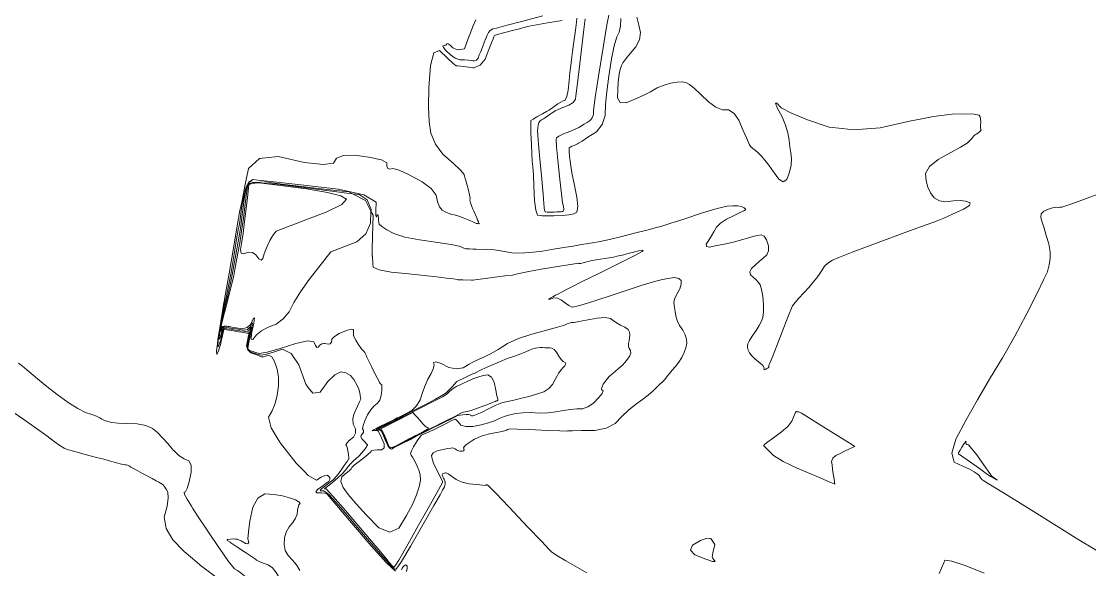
# Model space of a CAD drawing. Header units: inches. Extents: x 1337389 to 1347141, y 407035 to 414577.
# Drawn here: x 1339413 to 1340802, y 411080 to 411793 of the extents above; entities that cross this region are included whole.
import ezdxf

# ---------------------------------------------------------------- set-up
doc = ezdxf.new("R2010")
doc.units = ezdxf.units.IN
doc.header["$MEASUREMENT"] = 0
doc.layers.add('Topo', color=7, linetype='Continuous', lineweight=15, true_color=0x459900)

msp = doc.modelspace()

# ---------------------------------------------------------------- linework, layer by layer
at = {"layer": 'Topo'}
for p, q in [((1339708.419, 411580.879, 735), (1339706.966, 411580.1529, 735)), ((1339712.043, 411582.6891, 735), (1339708.419, 411580.879, 735)), ((1339708.419, 411580.879, 745), (1339708.598, 411582.404, 745)), ((1339708.598, 411582.404, 745), (1339708.8619, 411584.6531, 745)), ((1339708.598, 411582.404, 740), (1339712.043, 411582.6891, 740)), ((1339709.2622, 411584.9019, 730), (1339708.8619, 411584.6531, 730)), ((1339709.2622, 411584.9019, 745), (1339716.832, 411584.031, 745)), ((1339855.932, 411249.7831, 735), (1339857.2109, 411248.481, 735)), ((1339892.9511, 411238.6881, 750), (1339890.994, 411239.9281, 750)), ((1339775.2719, 411213.4641, 725), (1339779.944, 411208.6889, 725)), ((1339598.8019, 411145.7208, 715), (1339600.405, 411136.209, 715))]:
    msp.add_line(p, q, dxfattribs=at)
for points, elevation in [([(1340177.078, 411803.545), (1340174.186, 411788.9058), (1340169.6031, 411761.8221), (1340163.3322, 411722.2929), (1340159.0881, 411694.208), (1340156.874, 411677.565), (1340156.6882, 411672.365), (1340155.236, 411668.046), (1340152.5179, 411664.6079), (1340148.5351, 411662.051), (1340144.758, 411659.6861), (1340141.1892, 411657.514), (1340137.8281, 411655.533), (1340132.771, 411653.112), (1340126.0191, 411650.2509), (1340117.5732, 411646.9479), (1340111.766, 411644.145), (1340108.5991, 411641.84), (1340108.071, 411640.034), (1340108.6038, 411630.397), (1340110.199, 411612.9289), (1340112.855, 411587.6299), (1340114.9829, 411569.1101), (1340116.5839, 411557.3688), (1340117.6561, 411552.4059), (1340117.993, 411548.901), (1340117.5942, 411546.853), (1340116.459, 411546.2618), (1340114.6451, 411545.8401), (1340112.1501, 411545.5881), (1340108.9751, 411545.506), (1340105.729, 411545.4429), (1340102.41, 411545.4), (1340099.0212, 411545.3759), (1340096.438, 411545.4131), (1340094.6618, 411545.51), (1340093.6919, 411545.668), (1340092.979, 411547.5419), (1340092.523, 411551.1331), (1340092.3221, 411556.441), (1340091.3311, 411568.768), (1340089.548, 411588.1141), (1340086.9749, 411614.48), (1340085.2002, 411633.7), (1340084.222, 411645.773), (1340084.042, 411650.7007), (1340084.2299, 411654.9301), (1340084.7849, 411658.4612), (1340085.708, 411661.2948), (1340087.1529, 411663.6351), (1340089.12, 411665.4819), (1340091.6102, 411666.8341), (1340094.3339, 411668.468), (1340097.2921, 411670.3819), (1340100.4851, 411672.5769), (1340103.1779, 411674.434), (1340105.37, 411675.953), (1340107.061, 411677.1329), (1340110.866, 411678.934), (1340116.7842, 411681.3538), (1340124.8161, 411684.3949), (1340130.3391, 411687.9762), (1340133.352, 411692.099), (1340133.856, 411696.7631), (1340135.381, 411709.7871), (1340137.928, 411731.169), (1340141.495, 411760.911), (1340144.155, 411782.821), (1340145.9057, 411796.8999)], 720), ([(1340090.827, 411800.7221), (1340062.9499, 411793.316), (1340042.8559, 411788.0019), (1340030.5442, 411784.782), (1340026.014, 411783.6541), (1340022.516, 411781.7141), (1340020.0499, 411778.963), (1340018.616, 411775.4001), (1340016.831, 411771.015), (1340014.696, 411765.8081), (1340012.2099, 411759.78), (1340010.0341, 411754.4071), (1340008.1669, 411749.6889), (1340006.6099, 411745.628), (1340004.467, 411743.065), (1340001.738, 411742.0009), (1340000, 411742.2289)], 720), ([(1340000, 411786.721), (1340003.8259, 411795.5939)], 720), ([(1340000, 411733.1307), (1340000.9019, 411733.0128), (1340009.3141, 411736.294), (1340015.9203, 411744.193), (1340020.7208, 411756.7132), (1340024.108, 411765.51), (1340026.08, 411770.586), (1340026.639, 411771.9411), (1340027.1191, 411773.1109), (1340027.52, 411774.0961), (1340027.842, 411774.896), (1340031.895, 411776.386), (1340039.6812, 411778.5641), (1340051.1969, 411781.4318), (1340060.6039, 411783.8031), (1340067.9001, 411785.677), (1340073.0869, 411787.055), (1340082.804, 411788.998), (1340097.0508, 411791.505), (1340115.8269, 411794.577)], 725), ([(1340135.07, 411797.4609), (1340134.5389, 411792.316), (1340133.245, 411782.119), (1340131.1879, 411766.871), (1340129.5019, 411754.0881), (1340128.1879, 411743.7701), (1340127.246, 411735.917), (1340126.1839, 411726.6711), (1340125.004, 411716.0329), (1340123.7041, 411704.002), (1340122.0239, 411695.6742), (1340119.9628, 411691.0481), (1340117.5218, 411690.1239), (1340114.345, 411688.4268), (1340110.432, 411685.9549), (1340105.783, 411682.7109), (1340102.3171, 411680.2952), (1340100.0341, 411678.7099), (1340098.934, 411677.9529), (1340095.7463, 411676.1152), (1340090.47, 411673.196), (1340083.106, 411669.195), (1340078.101, 411666.234), (1340075.4561, 411664.3151), (1340075.1701, 411663.4359), (1340075.157, 411657.9932), (1340075.4161, 411647.984), (1340075.948, 411633.411), (1340076.536, 411621.3081), (1340077.1799, 411611.6751), (1340077.8791, 411604.5129), (1340078.5769, 411593.5839), (1340079.2749, 411578.8909), (1340079.9721, 411560.4311), (1340081.56, 411547.9431), (1340084.04, 411541.4251), (1340087.4109, 411540.878), (1340090.0092, 411540.5151), (1340091.8331, 411540.337), (1340092.884, 411540.345), (1340097.2648, 411540.445), (1340104.9762, 411540.6389), (1340116.0168, 411540.9261), (1340124.6941, 411541.8029), (1340131.0049, 411543.268), (1340134.9511, 411545.3229), (1340136.3389, 411552.4461), (1340135.1669, 411564.636), (1340131.4371, 411581.895), (1340128.6179, 411596.5659), (1340126.71, 411608.648), (1340125.7129, 411618.1428), (1340125.1148, 411624.6991), (1340124.9138, 411628.316), (1340125.1132, 411628.9939), (1340126.301, 411629.859), (1340128.481, 411630.9109), (1340131.6511, 411632.1499), (1340134.1849, 411633.2252), (1340136.0819, 411634.133), (1340137.3441, 411634.8761), (1340141.8352, 411637.714), (1340149.5528, 411642.6469), (1340160.5008, 411649.6739), (1340167.9701, 411659.122), (1340171.96, 411670.9923), (1340172.4711, 411685.283), (1340174.0029, 411702.3189), (1340176.556, 411722.1009), (1340180.1311, 411744.6281), (1340183.6149, 411761.656), (1340187.0101, 411773.186), (1340190.314, 411779.2182), (1340192.0928, 411787.223), (1340192.3462, 411797.2021)], 725), ([(1340480.131, 411654.0389), (1340463.2961, 411655.9132), (1340434.9921, 411665.543), (1340414.2011, 411673.9171), (1340400.9221, 411681.036), (1340395.155, 411686.8992), (1340393.4148, 411686.885), (1340395.7031, 411680.996), (1340402.0191, 411669.23), (1340406.69, 411658.312), (1340409.7169, 411648.2431), (1340411.0989, 411639.0209), (1340412.3509, 411630.3442), (1340413.473, 411622.2089), (1340414.464, 411614.6191), (1340413.9252, 411606.3479), (1340411.8569, 411597.396), (1340408.2601, 411587.7642), (1340403.5771, 411584.6399), (1340397.8082, 411588.0229), (1340390.953, 411597.9141), (1340384.9027, 411606.2351), (1340379.658, 411612.9871), (1340375.2162, 411618.1701), (1340371.1348, 411622.3778), (1340367.414, 411625.6119), (1340364.0519, 411627.872), (1340361.4038, 411630.3121), (1340359.469, 411632.93), (1340358.248, 411635.727), (1340355.5829, 411641.966), (1340351.4739, 411651.6461), (1340345.922, 411664.7679), (1340339.6161, 411673.605), (1340332.555, 411678.1569), (1340324.7391, 411678.4239), (1340316.0161, 411681.9591), (1340306.3851, 411688.764), (1340295.8469, 411698.837), (1340287.5799, 411706.3332), (1340281.5869, 411711.253), (1340277.865, 411713.5969), (1340272.5419, 411714.6961), (1340265.6161, 411714.5498), (1340257.088, 411713.1581), (1340248.4731, 411710.565), (1340239.772, 411706.7701), (1340230.9839, 411701.774), (1340221.2933, 411696.8669), (1340210.6959, 411692.049), (1340199.1959, 411687.3208), (1340191.6632, 411687.9232), (1340188.0981, 411693.8549), (1340188.5009, 411705.1189), (1340189.0618, 411714.4701), (1340189.781, 411721.9082), (1340190.658, 411727.4332), (1340191.8331, 411732.1949), (1340193.3069, 411736.194), (1340195.0789, 411739.4291), (1340198.7882, 411744.5229), (1340204.4311, 411751.4762), (1340212.011, 411760.289), (1340216.4339, 411769.4238), (1340217.7011, 411778.8819), (1340215.812, 411788.6619), (1340213.1829, 411798.975)], 730), ([(1340000, 411742.2289), (1339998.5912, 411742.413), (1339994.3681, 411742.813), (1339989.1511, 411743.189), (1339982.9399, 411743.541), (1339976.8011, 411745.715), (1339970.7331, 411749.7119), (1339964.737, 411755.531), (1339961.4441, 411759.496), (1339960.8541, 411761.6091), (1339962.9681, 411761.869), (1339964.5309, 411762.4369), (1339965.5442, 411763.315), (1339966.0061, 411764.501), (1339967.5349, 411764.1921), (1339970.1289, 411762.388), (1339973.7889, 411759.088), (1339977.512, 411757.1039), (1339981.2959, 411756.4351), (1339988.9899, 411757.7291), (1339993.7281, 411771.0239), (1339996.5949, 411778.443), (1339999.9618, 411786.6329), (1340000, 411786.721)], 720), ([(1340000, 411733.1307), (1339991.2042, 411734.284), (1339984.0683, 411735.1822), (1339979.756, 411735.674), (1339978.2658, 411735.7582), (1339973.8969, 411739.091), (1339966.6481, 411745.6709), (1339956.519, 411755.5001), (1339949.1452, 411752.2901), (1339944.5261, 411736.044), (1339942.6609, 411706.759), (1339942.1399, 411682.289), (1339942.9639, 411662.6309), (1339945.1321, 411647.787), (1339951.1051, 411633.837), (1339960.885, 411620.7812), (1339974.4699, 411608.6191), (1339983.709, 411599.7668), (1339988.6012, 411594.225), (1339989.1469, 411591.9921), (1339990.2589, 411587.858), (1339991.9378, 411581.823), (1339994.185, 411573.8859), (1339995.6193, 411567.7572), (1339996.2409, 411563.435), (1339996.051, 411560.9208), (1339996.787, 411557.2949), (1339998.45, 411552.5588), (1340000, 411549.0592)], 725), ([(1340000, 411497.2782), (1340004.245, 411497.1182), (1340016.9799, 411496.7631), (1340027.695, 411496.035), (1340036.3919, 411494.932), (1340043.0699, 411493.454), (1340050.4431, 411492.5101), (1340058.5111, 411492.0989), (1340067.2751, 411492.2223), (1340077.902, 411493.0651), (1340090.3932, 411494.6289), (1340104.747, 411496.9131), (1340118.0149, 411499.0781), (1340130.1969, 411501.123), (1340141.293, 411503.0481), (1340150.4771, 411504.6041), (1340157.749, 411505.7891), (1340163.1091, 411506.6029), (1340173.8749, 411508.962), (1340190.048, 411512.8649), (1340211.6271, 411518.3111), (1340227.8651, 411522.436), (1340238.763, 411525.2381), (1340244.3189, 411526.718), (1340256.1621, 411530.3919), (1340274.293, 411536.2611), (1340298.711, 411544.325), (1340317.4881, 411549.8999), (1340330.6241, 411552.9879), (1340338.119, 411553.5881), (1340344.3351, 411553.423), (1340349.273, 411552.494), (1340352.931, 411550.8), (1340354.6403, 411549.3249), (1340354.4001, 411548.0681), (1340352.2109, 411547.0281), (1340347.394, 411544.706), (1340339.948, 411541.099), (1340329.8749, 411536.209), (1340322.093, 411531.0401), (1340316.6022, 411525.591), (1340313.4029, 411519.8629), (1340310.142, 411514.272), (1340306.82, 411508.816), (1340303.436, 411503.4961), (1340303.6759, 411500.4661), (1340307.5392, 411499.7259), (1340315.025, 411501.276), (1340322.109, 411502.7239), (1340328.7911, 411504.0701), (1340335.0699, 411505.3129), (1340341.9079, 411506.981), (1340349.306, 411509.0741), (1340357.2631, 411511.5901), (1340364.15, 411513.5599), (1340369.9681, 411514.983), (1340374.7149, 411515.8601), (1340378.718, 411513.8809), (1340381.9751, 411509.048), (1340384.4859, 411501.3601), (1340384.5508, 411494.8672), (1340382.1701, 411489.5668), (1340377.343, 411485.4629), (1340372.391, 411481.1349), (1340367.3149, 411476.585), (1340362.1141, 411471.8132), (1340359.9749, 411467.527), (1340360.897, 411463.728), (1340364.8801, 411460.4149), (1340368.3221, 411457.123), (1340371.222, 411453.853), (1340373.5811, 411450.6039), (1340375.5011, 411444.6609), (1340376.98, 411436.022), (1340378.0202, 411424.6891), (1340378.07, 411415.491), (1340377.128, 411408.428), (1340375.1959, 411403.4999), (1340372.205, 411397.7652), (1340368.1569, 411391.2248), (1340363.0501, 411383.878), (1340359.4939, 411378.1961), (1340357.4889, 411374.1779), (1340357.0349, 411371.8251), (1340357.2372, 411369.0679), (1340358.0969, 411365.9071), (1340359.613, 411362.343), (1340362.622, 411358.402), (1340367.1217, 411354.0861), (1340373.1149, 411349.3941), (1340376.9778, 411345.6679), (1340378.7111, 411342.9069), (1340378.3149, 411341.1119), (1340378.7991, 411340.3219), (1340380.1621, 411340.5381), (1340382.4041, 411341.7581), (1340383.9091, 411342.856), (1340384.6772, 411343.831), (1340384.7061, 411344.6829), (1340384.9511, 411345.772), (1340385.4132, 411347.097), (1340386.09, 411348.6581), (1340389.4561, 411357.164), (1340395.511, 411372.6171), (1340404.255, 411395.016), (1340410.5411, 411410.9259), (1340414.371, 411420.3481), (1340415.7429, 411423.2822), (1340418.898, 411427.619), (1340423.8349, 411433.36), (1340430.5558, 411440.505), (1340436.6829, 411447.3262), (1340442.2149, 411453.823), (1340447.1524, 411459.9961), (1340451.2691, 411465.57), (1340454.5653, 411470.5461), (1340457.0408, 411474.924), (1340461.4231, 411479.0359), (1340467.712, 411482.8807), (1340475.9071, 411486.461), (1340493.4011, 411493.2897), (1340520.196, 411503.3661), (1340556.2901, 411516.6912), (1340582.2561, 411526.2388), (1340598.093, 411532.0119), (1340603.8001, 411534.008), (1340612.3619, 411537.5139), (1340623.7781, 411542.5288), (1340638.048, 411549.0531), (1340645.644, 411554.065), (1340646.5659, 411557.564), (1340640.8152, 411559.5501), (1340633.634, 411560.405), (1340625.022, 411560.1289), (1340614.9791, 411558.7209), (1340606.635, 411559.94), (1340599.989, 411563.7859), (1340595.0431, 411570.2601), (1340591.523, 411577.686), (1340589.4311, 411586.064), (1340588.765, 411595.3959), (1340593.9361, 411604.6019), (1340604.943, 411613.6839), (1340621.7861, 411622.642), (1340634.3524, 411629.8159), (1340642.643, 411635.2081), (1340646.6571, 411638.817), (1340649.3322, 411641.4229), (1340650.667, 411643.027), (1340650.664, 411643.6289), (1340651.8951, 411644.8281), (1340654.3623, 411646.6249), (1340658.0621, 411649.019), (1340660.3431, 411650.8621), (1340661.2039, 411652.1519), (1340660.645, 411652.8901), (1340660.3489, 411654.831), (1340660.3159, 411657.975), (1340660.547, 411662.321), (1340660.3089, 411666.0142), (1340659.602, 411669.0559), (1340658.4251, 411671.4449), (1340651.97, 411672.8779), (1340640.2359, 411673.356), (1340623.2241, 411672.8779), (1340599.148, 411669.658), (1340581.6461, 411666.306)], 730), ([(1340581.6461, 411666.306), (1340568.0079, 411663.695), (1340529.804, 411654.9889), (1340494.9, 411652.3948), (1340480.131, 411654.0389)], 730), ([(1339831.5605, 411619.0988), (1339822.292, 411615.6549), (1339818.699, 411609.058), (1339804.9071, 411607.1711), (1339780.916, 411609.994), (1339746.7259, 411617.528), (1339722.4079, 411614.896), (1339707.9629, 411602.098), (1339703.3911, 411579.134), (1339700.021, 411562.4541), (1339697.8509, 411552.0578), (1339696.884, 411547.945), (1339696.182, 411544.7131), (1339695.7471, 411542.3619), (1339695.578, 411540.8919), (1339695.3968, 411539.5479), (1339695.2041, 411538.3308), (1339695.0002, 411537.2401), (1339692.863, 411524.747), (1339688.7938, 411500.853), (1339682.794, 411465.556), (1339678.6811, 411441.6131), (1339676.4559, 411429.022), (1339676.1179, 411427.785), (1339674.6322, 411419.0559), (1339671.998, 411402.8371), (1339668.2161, 411379.1261), (1339667.561, 411373.904)], 725), ([(1339878.61, 411613.728), (1339867.1361, 411616.5331), (1339846.5102, 411619.393), (1339831.5605, 411619.0988)], 725), ([(1340000, 411532.4529), (1339995.8011, 411534.206), (1339987.1822, 411537.8051), (1339980.425, 411540.341), (1339975.5289, 411541.811), (1339972.4949, 411542.2171), (1339968.882, 411543.3439), (1339964.6919, 411545.1941), (1339959.9229, 411547.765), (1339956.2702, 411552.2918), (1339953.7321, 411558.7751), (1339952.3089, 411567.2141), (1339945.682, 411575.881), (1339933.8499, 411584.7791), (1339916.8141, 411593.905), (1339904.167, 411599.7059), (1339895.9088, 411602.1791), (1339892.0399, 411601.3269), (1339889.415, 411602.225), (1339888.0351, 411604.8739), (1339887.8979, 411609.2739), (1339880.9321, 411613.1599), (1339878.61, 411613.728)], 725), ([(1339708.8619, 411584.6531), (1339708.5529, 411584.4602), (1339704.5671, 411577.0509), (1339701.8519, 411565.514), (1339699.7699, 411555.454), (1339698.3208, 411546.8728), (1339697.5051, 411539.77), (1339696.631, 411533.277), (1339695.7002, 411527.3959), (1339694.711, 411522.1262), (1339692.5717, 411509.9112), (1339689.2841, 411490.751), (1339684.8461, 411464.6469), (1339681.2969, 411445.079), (1339678.6372, 411432.0481), (1339676.8661, 411425.5539), (1339674.7562, 411415.3969), (1339672.306, 411401.5781), (1339669.517, 411384.095), (1339668.2161, 411373.7119)], 730), ([(1339743.801, 411520.37), (1339740.4099, 411516.0379), (1339738.3371, 411512.71), (1339735.8841, 411508.222), (1339733.0529, 411502.5722), (1339730.58, 411496.7989), (1339728.465, 411490.9001), (1339726.707, 411484.8782), (1339724.3241, 411482.707), (1339721.3131, 411484.3859), (1339717.676, 411489.917), (1339713.2559, 411492.8531), (1339708.0519, 411493.1929), (1339702.0649, 411490.9369), (1339698.568, 411492.0689), (1339697.5612, 411496.5881), (1339699.0441, 411504.4941), (1339700.953, 411517.765), (1339703.286, 411536.4021), (1339706.0439, 411560.405), (1339707.904, 411576.4958), (1339708.419, 411580.879)], 745), ([(1339706.966, 411580.1529), (1339707.474, 411582.311), (1339708.598, 411582.404)], 740), ([(1339708.8619, 411584.6531), (1339708.865, 411584.6752), (1339708.928, 411584.9411), (1339709.2622, 411584.9019)], 745), ([(1340000, 411497.2782), (1339995.4928, 411497.4339), (1339990.7231, 411497.712), (1339989.9351, 411497.9531), (1339988.2161, 411498.6108), (1339985.5662, 411499.6889), (1339981.984, 411501.1841), (1339971.591, 411503.252), (1339954.386, 411505.8912), (1339930.3692, 411509.1022), (1339911.2589, 411512.9129), (1339897.056, 411517.3251), (1339887.7608, 411522.3381), (1339881.4169, 411526.4049), (1339878.023, 411529.5281), (1339877.5791, 411531.7059), (1339877.2302, 411534.3409), (1339876.974, 411537.4328), (1339876.812, 411540.982), (1339876.3241, 411542.3702), (1339875.509, 411541.597), (1339874.3669, 411538.6639), (1339873.7322, 411540.4941), (1339873.6048, 411547.0868), (1339873.985, 411558.444), (1339857.8498, 411567.8201), (1339825.1981, 411575.2159), (1339776.032, 411580.6301), (1339741.078, 411584.522), (1339720.337, 411586.8921), (1339713.8099, 411587.7399), (1339709.2622, 411584.9019)], 730), ([(1339716.832, 411584.031), (1339714.5129, 411583.923), (1339712.043, 411582.6891)], 735), ([(1339712.043, 411582.6891), (1339720.4731, 411583.387), (1339725.032, 411583.046)], 740), ([(1339843.211, 411569.2941), (1339838.5428, 411571.777), (1339805.919, 411575.369), (1339776.8991, 411578.7091), (1339751.481, 411581.7951), (1339729.666, 411584.628), (1339716.832, 411584.031)], 735), ([(1339716.832, 411584.031), (1339721.3909, 411583.5059), (1339725.032, 411583.046)], 745), ([(1339725.032, 411583.046), (1339746.2559, 411580.3679), (1339783.5211, 411575.529), (1339810.7939, 411570.897), (1339828.0771, 411566.4741), (1339835.368, 411562.2589), (1339829.2449, 411555.2631), (1339809.706, 411545.4859), (1339743.801, 411520.37)], 745), ([(1339725.032, 411583.046), (1339745.5232, 411581.516), (1339782.6251, 411576.698), (1339812.7199, 411572.895), (1339835.8069, 411570.109), (1339843.211, 411569.2941)], 740), ([(1339706.966, 411580.1529), (1339706.021, 411579.6811), (1339704.19, 411571.901), (1339702.4808, 411562.4678), (1339700.8951, 411551.3841), (1339699.432, 411538.6471), (1339697.8651, 411527.006), (1339696.1951, 411516.4611), (1339694.422, 411507.0119), (1339692.2819, 411495.0751), (1339689.774, 411480.65), (1339686.8989, 411463.7369), (1339683.913, 411448.5452), (1339680.8189, 411435.0731), (1339677.6142, 411423.3229), (1339674.8791, 411411.7379), (1339672.6139, 411400.318), (1339670.8191, 411389.064), (1339669.973, 411382.3172), (1339670.0782, 411380.0781), (1339671.1319, 411382.3461), (1339672.0811, 411385.0671), (1339672.9239, 411388.2408), (1339673.662, 411391.8679), (1339674.636, 411394.2789), (1339675.8469, 411395.473), (1339677.295, 411395.4518), (1339679.6329, 411395.218), (1339682.8611, 411394.771), (1339686.9792, 411394.1121), (1339691.5882, 411393.3698), (1339696.689, 411392.5471), (1339702.28, 411391.6407), (1339706.7821, 411392.8011), (1339710.195, 411396.028), (1339712.5179, 411401.321), (1339713.288, 411401.065), (1339712.5031, 411395.259), (1339710.166, 411383.9051), (1339708.479, 411375.6612), (1339707.4441, 411370.528), (1339707.06, 411368.5048), (1339707.487, 411366.8939), (1339708.726, 411365.6929), (1339710.776, 411364.9029), (1339713.657, 411363.9371), (1339717.3681, 411362.7962), (1339721.91, 411361.4789), (1339732.1511, 411363.005), (1339748.094, 411367.3741), (1339769.736, 411374.5858), (1339784.7601, 411377.7109), (1339793.164, 411376.7471), (1339794.9489, 411371.6948), (1339796.8189, 411369.2811), (1339798.7731, 411369.5062), (1339800.812, 411372.3689), (1339803.6009, 411373.9819), (1339806.0459, 411374.2339)], 735), ([(1339815.0091, 411493.6287), (1339786.8731, 411457.6709), (1339775.494, 411441.694), (1339766.8049, 411427.7189), (1339760.8049, 411415.7462), (1339753.24, 411406.4021), (1339744.109, 411399.687), (1339733.4129, 411395.6011), (1339724.7748, 411390.879), (1339718.195, 411385.5189), (1339713.674, 411379.5221), (1339711.6, 411380.094), (1339711.9738, 411387.2342), (1339714.7971, 411400.9428), (1339715.5881, 411407.5982), (1339714.3481, 411407.1981), (1339711.0768, 411399.7451), (1339706.271, 411395.201), (1339699.932, 411393.567), (1339692.0578, 411394.843), (1339686.3249, 411395.7709), (1339682.7349, 411396.35), (1339681.2859, 411396.5822), (1339679.6402, 411396.7471), (1339677.797, 411396.8451), (1339675.7589, 411396.8751), (1339674.2889, 411396.3551), (1339673.3901, 411395.285), (1339673.061, 411393.6651), (1339672.6841, 411392.2481), (1339672.2609, 411391.0329), (1339671.7901, 411390.0199), (1339671.743, 411391.02), (1339672.1212, 411394.033), (1339672.9219, 411399.059), (1339675.0029, 411408.0789), (1339678.3619, 411421.0918), (1339683.0001, 411438.099), (1339686.53, 411452.011), (1339688.951, 411462.827), (1339690.2642, 411470.548), (1339691.9911, 411480.2389), (1339694.1331, 411491.898), (1339696.691, 411505.527), (1339699.0989, 411520.7349), (1339701.3589, 411537.525), (1339703.4702, 411555.894), (1339705.193, 411569.482), (1339706.5269, 411578.2877), (1339706.966, 411580.1529)], 740), ([(1339867.3019, 411546.6819), (1339859.99, 411560.3668), (1339843.211, 411569.2941)], 735), ([(1339843.211, 411569.2941), (1339851.8869, 411568.3379), (1339862.409, 411561.2199), (1339867.3711, 411548.754), (1339867.3019, 411546.6819)], 740), ([(1340828.7949, 411094.8631), (1340788.015, 411119.0459), (1340729.832, 411155.342), (1340689.867, 411180.1949), (1340668.119, 411193.6041), (1340664.588, 411195.5701), (1340662.0479, 411197.394), (1340660.5, 411199.0761), (1340659.9418, 411200.6171), (1340658.3539, 411202.5078), (1340655.7361, 411204.7469), (1340652.0881, 411207.3372), (1340645.8821, 411210.7361), (1340637.117, 411214.9438), (1340625.793, 411219.9621), (1340622.7351, 411231.682), (1340627.9421, 411250.1009), (1340641.4139, 411275.2219), (1340656.0589, 411301.2421), (1340671.8771, 411328.1609), (1340688.8681, 411355.9778), (1340704.766, 411383.755), (1340719.5719, 411411.493), (1340733.2851, 411439.1899), (1340742.5129, 411457.8831), (1340747.2561, 411467.5721), (1340747.5141, 411468.2567), (1340748.1862, 411471.363), (1340749.2701, 411476.8879), (1340750.7678, 411484.8339), (1340750.6782, 411493.835), (1340748.9999, 411503.8901), (1340745.7349, 411514.9999), (1340742.8999, 411524.411), (1340740.4941, 411532.123), (1340738.5191, 411538.135), (1340739.247, 411543.0061), (1340742.6801, 411546.7381), (1340748.8158, 411549.329), (1340753.9159, 411550.9889), (1340757.9799, 411551.7162), (1340761.0079, 411551.5109), (1340763.7559, 411551.5649), (1340766.2239, 411551.878), (1340768.412, 411552.451), (1340777.4941, 411555.6369), (1340793.4689, 411561.438), (1340816.3389, 411569.853)], 735), ([(1339867.3019, 411546.6819), (1339866.7761, 411530.942), (1339860.6931, 411516.8999), (1339849.1231, 411506.629), (1339815.0091, 411493.6287)], 740), ([(1340000, 411456.6249), (1339998.179, 411456.6679), (1339986.685, 411457.034), (1339980.4281, 411457.3708), (1339979.4089, 411457.6788), (1339974.442, 411458.4011), (1339965.527, 411459.539), (1339952.6651, 411461.0911), (1339936.3852, 411462.902), (1339916.6868, 411464.9711), (1339893.5712, 411467.2998), (1339878.0522, 411470.237), (1339870.1319, 411473.7831), (1339869.8089, 411477.938), (1339869.5591, 411481.4649), (1339869.3819, 411484.3651), (1339869.279, 411486.6382), (1339869.1289, 411487.9472), (1339868.9339, 411488.2918), (1339868.693, 411487.673), (1339868.8341, 411496.275), (1339869.3571, 411514.0969), (1339870.2621, 411541.1412), (1339867.3019, 411546.6819)], 735), ([(1340000, 411532.4529), (1340001.5392, 411531.8079), (1340004.4396, 411530.5998), (1340004.5461, 411530.5909), (1340004.7219, 411530.584), (1340004.9769, 411530.577), (1340005.539, 411530.4859), (1340006.4099, 411530.3089), (1340007.5891, 411530.0489), (1340008.1978, 411530.0871), (1340008.2381, 411530.424), (1340007.7079, 411531.0609), (1340006.961, 411532.504), (1340005.9961, 411534.7529), (1340004.8131, 411537.808), (1340003.1611, 411541.794), (1340001.0401, 411546.711), (1340000, 411549.0592)], 725), ([(1340000, 411456.6249), (1340041.229, 411462.2619), (1340051.335, 411463.2639), (1340058.005, 411464.998), (1340070.5259, 411467.546), (1340088.8961, 411470.9101), (1340113.1169, 411475.0881), (1340129.399, 411477.74), (1340137.7432, 411478.8682), (1340138.1481, 411478.47), (1340139.988, 411478.6631), (1340143.2641, 411479.446), (1340147.9761, 411480.8209), (1340154.651, 411482.275), (1340163.2909, 411483.8068), (1340173.8937, 411485.419), (1340182.5931, 411486.904), (1340189.3891, 411488.2651), (1340194.282, 411489.5001), (1340200.203, 411491.0309), (1340207.1521, 411492.859), (1340215.1309, 411494.9841), (1340219.9339, 411495.8937), (1340221.5629, 411495.59), (1340220.0161, 411494.07), (1340209.7379, 411488.504), (1340190.7259, 411478.8919), (1340162.9829, 411465.233), (1340142.2122, 411454.971), (1340128.415, 411448.1059), (1340121.591, 411444.6381), (1340115.799, 411441.655), (1340111.0389, 411439.156), (1340107.3112, 411437.1429), (1340104.0341, 411435.307), (1340101.2092, 411433.649), (1340098.8349, 411432.1691), (1340098.714, 411431.674), (1340100.8441, 411432.165), (1340105.2269, 411433.6411), (1340109.966, 411433.242), (1340115.061, 411430.9679), (1340120.5121, 411426.82), (1340124.6668, 411423.855), (1340127.5251, 411422.0731), (1340129.0859, 411421.4739), (1340138.9551, 411423.9668), (1340157.1341, 411429.5489), (1340183.6212, 411438.223), (1340203.342, 411444.7111), (1340216.2992, 411449.0122), (1340222.489, 411451.127), (1340230.674, 411453.512), (1340240.8529, 411456.167), (1340253.026, 411459.0909), (1340262.0421, 411460.069), (1340267.8999, 411459.099), (1340270.6009, 411456.1819), (1340270.991, 411451.6809), (1340269.0698, 411445.598), (1340264.8378, 411437.9299), (1340262.1869, 411431.924), (1340261.1169, 411427.5779), (1340261.628, 411424.893), (1340262.2389, 411421.1088), (1340262.9498, 411416.228), (1340263.761, 411410.2489), (1340265.7122, 411404.167), (1340268.802, 411397.9822), (1340273.0319, 411391.6939), (1340275.9701, 411385.7131), (1340277.6151, 411380.039), (1340277.9682, 411374.6702), (1340277.0639, 411368.8891), (1340274.903, 411362.6951), (1340271.4839, 411356.088), (1340267.708, 411350.034), (1340263.577, 411344.5311), (1340259.0889, 411339.5801), (1340255.4839, 411335.4019), (1340252.7621, 411331.9961), (1340250.924, 411329.3642), (1340249.193, 411327.195), (1340247.5689, 411325.4912), (1340246.0531, 411324.25), (1340243.3459, 411321.7351), (1340239.4491, 411317.9461), (1340234.3601, 411312.8831), (1340227.9889, 411307.3561), (1340220.3352, 411301.3651), (1340211.3979, 411294.9101), (1340202.4891, 411287.6031), (1340193.6099, 411279.4449), (1340184.759, 411270.4349), (1340173.093, 411264.3849), (1340158.614, 411261.295), (1340141.32, 411261.165), (1340129.379, 411260.9971), (1340122.7899, 411260.79), (1340121.5539, 411260.5449), (1340112.9531, 411260.7561), (1340096.9879, 411261.4229), (1340073.6581, 411262.5473), (1340057.504, 411263.16), (1340048.5241, 411263.261), (1340046.7188, 411262.851), (1340045.0639, 411262.3478), (1340043.5579, 411261.754), (1340042.2011, 411261.0679), (1340037.8119, 411259.9719), (1340030.391, 411258.4667), (1340019.9381, 411256.5532), (1340010.5027, 411253.733), (1340002.0859, 411250.0078), (1340000, 411248.7029)], 735), ([(1340000, 411350.14), (1340002.3201, 411351.3881), (1340009.0189, 411354.6039), (1340014.8769, 411356.979), (1340022.8008, 411361.05), (1340032.7901, 411366.8158), (1340044.8451, 411374.278), (1340059.37, 411380.901), (1340076.363, 411386.6861), (1340095.8259, 411391.632), (1340110.0171, 411395.4761), (1340118.9382, 411398.2178), (1340122.588, 411399.8591), (1340125.491, 411401.0059), (1340127.648, 411401.659), (1340129.059, 411401.82), (1340130.2909, 411401.9181), (1340131.3449, 411401.9529), (1340132.22, 411401.925), (1340137.516, 411402.823), (1340147.234, 411404.6471), (1340161.3719, 411407.397), (1340171.9511, 411408.2248), (1340178.9709, 411407.13), (1340182.4309, 411404.114), (1340186.7047, 411401.208), (1340191.793, 411398.414), (1340197.694, 411395.7311), (1340201.6709, 411392.6991), (1340203.723, 411389.317), (1340203.852, 411385.585), (1340203.6261, 411381.8259), (1340203.0451, 411378.041), (1340202.111, 411374.229), (1340202.1119, 411370.81), (1340203.0489, 411367.7851), (1340204.9222, 411365.1529), (1340205.2302, 411362.009), (1340203.9737, 411358.3541), (1340201.153, 411354.187), (1340197.7749, 411350.0279), (1340193.8401, 411345.878), (1340189.3482, 411341.7359), (1340185.568, 411338.4252), (1340182.5001, 411335.9431), (1340180.1442, 411334.2921), (1340177.1951, 411331.32), (1340173.653, 411327.0281), (1340169.517, 411321.415), (1340167.3868, 411317.1949), (1340167.264, 411314.3678), (1340169.1468, 411312.934), (1340168.0069, 411309.539), (1340163.8441, 411304.1849), (1340156.658, 411296.87), (1340149.463, 411291.975), (1340142.2579, 411289.5011), (1340135.0441, 411289.4471), (1340126.903, 411288.7499), (1340117.8361, 411287.4091), (1340107.8421, 411285.424), (1340097.376, 411284.2841), (1340086.4371, 411283.9888), (1340075.0259, 411284.5391), (1340064.789, 411284.3082), (1340055.726, 411283.2949), (1340047.837, 411281.5001), (1340040.6, 411279.3039), (1340034.015, 411276.706), (1340028.0829, 411273.7058), (1340020.3298, 411271.0099), (1340010.7561, 411268.6189), (1340000, 411266.6499)], 740), ([(1339669.811, 411373.2439), (1339670.004, 411373.6589), (1339671.478, 411377.886), (1339672.788, 411382.816), (1339673.933, 411388.4502), (1339674.9829, 411392.202), (1339675.9361, 411394.0721), (1339676.7931, 411394.0591), (1339679.627, 411393.6889), (1339684.4369, 411392.96), (1339691.2241, 411391.8731), (1339696.851, 411390.9701), (1339701.32, 411390.25), (1339704.6291, 411389.714), (1339707.294, 411390.4011), (1339709.3131, 411392.311), (1339710.6879, 411395.4429), (1339711.144, 411395.292), (1339710.68, 411391.8559), (1339709.2959, 411385.136), (1339708.1059, 411379.2462), (1339707.1089, 411374.185), (1339706.3063, 411369.9552), (1339707.2, 411366.5841), (1339709.7909, 411364.072), (1339714.0801, 411362.42), (1339717.8351, 411361.0591), (1339721.056, 411359.9881), (1339723.744, 411359.209), (1339729.806, 411360.1119), (1339739.2411, 411362.6981), (1339752.0499, 411366.9663), (1339763.508, 411361.5501), (1339773.6168, 411346.449), (1339782.3749, 411321.664), (1339785.8209, 411317.216)], 730), ([(1339671.423, 411372.77), (1339672.6511, 411377.3921), (1339674.205, 411385.0329), (1339675.33, 411390.1261), (1339676.0251, 411392.671), (1339676.2913, 411392.6669), (1339679.6202, 411392.1591), (1339686.013, 411391.1491), (1339695.468, 411389.6352), (1339702.1141, 411388.5699), (1339705.9509, 411387.954), (1339706.9781, 411387.788), (1339707.8049, 411388.001), (1339708.4319, 411388.594), (1339708.8579, 411389.566), (1339709, 411389.5189), (1339708.8561, 411388.4528), (1339708.426, 411386.367), (1339707.7331, 411382.8307), (1339706.774, 411377.8431), (1339705.5518, 411371.405), (1339706.9122, 411366.2752), (1339710.8559, 411362.452), (1339717.3829, 411359.937), (1339722.0129, 411358.1799), (1339724.7439, 411357.1798), (1339725.5781, 411356.9391), (1339727.4602, 411357.2191), (1339730.388, 411358.0208), (1339734.3629, 411359.346), (1339738.166, 411356.9658), (1339741.798, 411350.88), (1339745.258, 411341.0891), (1339747.021, 411330.517), (1339747.0878, 411319.1649), (1339745.459, 411307.0321), (1339742.746, 411296.2608), (1339738.9481, 411286.8519), (1339734.067, 411278.805), (1339737.6091, 411264.795), (1339745.441, 411251.723)], 725), ([(1339806.0459, 411374.2339), (1339807.1402, 411374.346), (1339811.4289, 411373.4611), (1339814.395, 411374.0959), (1339816.0361, 411376.252), (1339816.3541, 411379.9282), (1339819.688, 411383.6612), (1339826.037, 411387.452), (1339835.403, 411391.3009), (1339841.6142, 411392.943), (1339844.3459, 411392.438)], 735), ([(1339844.3459, 411392.438), (1339844.6731, 411392.3779), (1339844.5771, 411389.606), (1339844.499, 411387.4738), (1339844.4383, 411385.9829), (1339844.394, 411385.131), (1339845.449, 411382.7401), (1339847.605, 411378.8083), (1339850.8611, 411373.3361), (1339853.613, 411369.1851), (1339855.859, 411366.3539), (1339857.601, 411364.8441), (1339859.2241, 411362.7101), (1339860.7291, 411359.9529), (1339862.1161, 411356.572), (1339864.4738, 411351.473), (1339867.8049, 411344.6548), (1339872.1071, 411336.1191), (1339875.307, 411329.8041), (1339877.405, 411325.7101), (1339878.4021, 411323.837), (1339879.3721, 411322.4671), (1339880.3148, 411321.6), (1339881.2308, 411321.235), (1339881.5979, 411318.6372), (1339881.4159, 411313.805), (1339880.6841, 411306.74), (1339878.7241, 411300.9159), (1339875.5369, 411296.332), (1339871.1209, 411292.9901), (1339866.917, 411288.1249), (1339862.925, 411281.7371), (1339859.145, 411273.8261), (1339856.976, 411267.7688), (1339856.4201, 411263.5662), (1339857.4753, 411261.218), (1339857.4879, 411259.051), (1339856.4601, 411257.0661), (1339854.3911, 411255.263), (1339854.1671, 411252.8829), (1339855.7892, 411249.928), (1339855.932, 411249.7831)], 735), ([(1339667.561, 411373.904), (1339666.434, 411364.9118), (1339666.6541, 411360.1942), (1339668.876, 411364.9721), (1339670.8749, 411370.7049), (1339671.423, 411372.77)], 725), ([(1339668.2161, 411373.7119), (1339668.2041, 411373.6148), (1339668.3659, 411370.1361), (1339669.811, 411373.2439)], 730), ([(1340000, 411334.9359), (1340001.4001, 411335.5951), (1340011.6212, 411340.406), (1340023.4089, 411345.9549), (1340034.4221, 411350.7601), (1340044.661, 411354.8201), (1340054.126, 411358.1371), (1340062.0968, 411361.094), (1340068.5719, 411363.6908), (1340073.5528, 411365.9297), (1340077.8181, 411367.5299), (1340081.366, 411368.4909), (1340084.1971, 411368.8129), (1340087.1731, 411368.9961), (1340090.2941, 411369.038), (1340093.5591, 411368.9399), (1340096.713, 411368.826), (1340099.754, 411368.697), (1340102.685, 411368.551), (1340105.683, 411366.6868), (1340108.749, 411363.105), (1340111.8831, 411357.8039), (1340114.792, 411353.7908), (1340117.4741, 411351.065), (1340119.9308, 411349.627), (1340120.668, 411347.7479), (1340119.6841, 411345.4281), (1340116.9789, 411342.667), (1340114.7048, 411340.1538), (1340112.862, 411337.891), (1340111.4491, 411335.877), (1340109.4061, 411332.386), (1340106.7321, 411327.4179), (1340103.4281, 411320.972), (1340098.5359, 411315.735), (1340092.0551, 411311.7051), (1340083.986, 411308.8841), (1340074.5122, 411306.0671), (1340063.6319, 411303.256), (1340051.347, 411300.4499), (1340042.7021, 411298.4249), (1340037.697, 411297.1821), (1340036.332, 411296.7201), (1340034.679, 411296.114), (1340032.738, 411295.366), (1340030.5091, 411294.4749), (1340026.2652, 411292.4861), (1340020.006, 411289.3989), (1340011.732, 411285.2149), (1340005.5611, 411282.305), (1340001.4941, 411280.6708), (1340000, 411280.397)], 745), ([(1339408.9989, 411348.9428), (1339414.136, 411344.8621), (1339422.288, 411338.001), (1339433.4521, 411328.3599), (1339445.715, 411318.4279), (1339459.0741, 411308.2061), (1339473.531, 411297.693), (1339485.8519, 411289.82), (1339496.0369, 411284.5889), (1339504.085, 411281.9988), (1339510.3041, 411279.6792), (1339514.6938, 411277.6279), (1339517.2539, 411275.846), (1339520.7271, 411274.2579), (1339525.1138, 411272.862), (1339530.4141, 411271.659), (1339538.5008, 411270.7521), (1339549.373, 411270.141), (1339563.0321, 411269.8261), (1339574.2651, 411267.784), (1339583.072, 411264.0159), (1339589.454, 411258.5209), (1339596.172, 411251.9199), (1339603.226, 411244.213), (1339610.6171, 411235.4), (1339610.9261, 411235.1061)], 720), ([(1339864.1649, 411230.729), (1339866.728, 411233.0373), (1339868.0191, 411234.6901), (1339870.9269, 411235.7709), (1339875.453, 411236.2792), (1339881.595, 411236.2161), (1339884.567, 411238.7768), (1339884.3689, 411243.9639), (1339881.002, 411251.776), (1339878.49, 411257.201), (1339876.833, 411260.2391), (1339876.031, 411260.8899), (1339874.4412, 411261.1718), (1339872.063, 411261.0849), (1339868.8971, 411260.629), (1339870.6171, 411262.1809), (1339877.225, 411265.7412), (1339888.7199, 411271.3093), (1339896.8299, 411275.2441), (1339901.557, 411277.548), (1339902.8989, 411278.2201), (1339906.472, 411280.082), (1339912.276, 411283.1361), (1339920.311, 411287.38), (1339926.6519, 411293.4211), (1339931.2981, 411301.2569), (1339934.25, 411310.889), (1339937.63, 411319.7609), (1339941.4391, 411327.873), (1339945.6761, 411335.2249), (1339948.298, 411341.3111), (1339949.3058, 411346.131), (1339948.6978, 411349.6851), (1339951.7371, 411350.377), (1339958.4222, 411348.2068), (1339968.7542, 411343.1749), (1339978.3309, 411341.3908), (1339987.154, 411342.8549), (1339995.222, 411347.5679), (1340000, 411350.14)], 740), ([(1339785.8209, 411317.216), (1339791.5479, 411309.822), (1339801.137, 411310.9241), (1339811.14, 411324.969), (1339820.081, 411333.8629), (1339827.959, 411337.607), (1339832.4111, 411336.6892)], 730), ([(1339832.4111, 411336.6892), (1339834.775, 411336.2009), (1339840.5079, 411332.9109), (1339845.1599, 411327.739), (1339848.7299, 411320.6842), (1339851.3002, 411314.8229), (1339852.8689, 411310.154), (1339853.438, 411306.6801), (1339853.8051, 411304.1591), (1339853.9699, 411302.594), (1339853.9331, 411301.9829), (1339852.54, 411298.7111), (1339849.791, 411292.779), (1339845.685, 411284.1858), (1339845.218, 411282.2061)], 730), ([(1340000, 411280.397), (1339999.531, 411280.3112), (1339997.9888, 411280.3231), (1339996.8699, 411280.705), (1339996.1742, 411281.459), (1339994.2411, 411281.893), (1339991.0721, 411282.0089), (1339986.667, 411281.8061), (1339983.1381, 411281.3619), (1339980.4849, 411280.6789), (1339976.9339, 411278.8309), (1339970.369, 411275.5501), (1339964.8361, 411272.831), (1339957.054, 411269.0329), (1339947.0221, 411264.1549), (1339939.386, 411260.4181), (1339934.1471, 411257.824), (1339931.305, 411256.37), (1339926.09, 411253.681), (1339918.5039, 411249.755), (1339908.5471, 411244.5939), (1339901.1359, 411240.7338), (1339896.2729, 411238.175), (1339893.9579, 411236.9179), (1339891.442, 411238.3351), (1339888.7262, 411242.4259), (1339885.81, 411249.1899), (1339883.562, 411254.439), (1339881.982, 411258.171), (1339881.0702, 411260.3871), (1339879.3591, 411261.706), (1339876.851, 411262.1279), (1339873.5439, 411261.652), (1339874.0811, 411262.6619), (1339878.4599, 411265.1589), (1339886.6829, 411269.1421), (1339895.9361, 411273.6841), (1339906.2209, 411278.7872), (1339917.5371, 411284.45), (1339928.8277, 411290.2049), (1339940.0929, 411296.051), (1339951.3328, 411301.989), (1339959.6901, 411306.7431), (1339965.163, 411310.3151), (1339967.752, 411312.7041), (1339970.4133, 411315.391), (1339973.1469, 411318.3749), (1339975.9532, 411321.6561), (1339977.834, 411323.8489), (1339978.79, 411324.9522), (1339978.8202, 411324.967), (1339978.8749, 411324.992), (1339978.954, 411325.03), (1339979.058, 411325.0792), (1339981.479, 411326.2181), (1339986.218, 411328.4489), (1339993.2749, 411331.7698), (1340000, 411334.9359)], 745), ([(1340000, 411328.414), (1340006.151, 411330.7969), (1340013.2821, 411332.8219), (1340019.2601, 411333.651), (1340023.9842, 411330.744), (1340027.4549, 411324.1011), (1340029.672, 411313.722), (1340031.2231, 411306.4629), (1340032.1059, 411302.3258), (1340032.3231, 411301.3081), (1340032.1559, 411300.5239), (1340031.6051, 411299.974), (1340030.6711, 411299.658), (1340029.8471, 411299.367), (1340029.132, 411299.1001), (1340028.5281, 411298.8579), (1340024.4219, 411297.286), (1340016.8151, 411294.383), (1340005.707, 411290.1489), (1340000, 411288.1459)], 750), ([(1339890.994, 411239.9281), (1339890.1729, 411240.4491), (1339888.4181, 411244.5221), (1339886.5869, 411248.842), (1339884.68, 411253.409), (1339882.699, 411258.2242), (1339880.714, 411261.3379), (1339878.7258, 411262.7521), (1339876.7351, 411262.4651), (1339877.0581, 411263.0741), (1339879.6948, 411264.5771), (1339884.6459, 411266.975), (1339895.043, 411272.125), (1339910.8859, 411280.027), (1339932.175, 411290.6808), (1339947.543, 411298.4039), (1339956.9891, 411303.1969), (1339960.5151, 411305.0599), (1339963.785, 411307.15), (1339966.7998, 411309.4682), (1339969.56, 411312.0142), (1339972.0681, 411314.1419), (1339974.3249, 411315.852), (1339976.331, 411317.143), (1339977.694, 411318.0161), (1339978.4159, 411318.472), (1339978.4969, 411318.509), (1339978.6409, 411318.5769), (1339978.8479, 411318.674), (1339979.1189, 411318.801), (1339982.4011, 411320.3369), (1339988.6951, 411323.283), (1339997.9989, 411327.6381), (1340000, 411328.414)], 750), ([(1339396.029, 411289.0591), (1339415.912, 411275.538), (1339432.3929, 411264.017), (1339445.47, 411254.495), (1339455.1439, 411246.973), (1339462.6801, 411241.5629), (1339468.079, 411238.2659), (1339471.34, 411237.0829), (1339477.0088, 411235.3349), (1339485.086, 411233.0251), (1339495.5709, 411230.1509), (1339503.924, 411227.9188), (1339510.1451, 411226.3281), (1339514.2349, 411225.3781), (1339519.947, 411223.8501), (1339527.283, 411221.7422), (1339536.242, 411219.0542), (1339542.7981, 411217.2729), (1339546.95, 411216.3982), (1339548.6989, 411216.429), (1339550.6361, 411215.9971), (1339552.761, 411215.103), (1339555.075, 411213.747), (1339560.8341, 411210.549), (1339570.0371, 411205.51), (1339582.6849, 411198.6289), (1339587.7069, 411195.891)], 715), ([(1340000, 411266.6499), (1339999.3611, 411266.533), (1339990.5469, 411266.459), (1339984.312, 411268.3982), (1339980.658, 411272.349), (1339978.1481, 411274.93), (1339976.7839, 411276.1391), (1339976.564, 411275.9769), (1339971.793, 411273.621), (1339962.4709, 411269.0701), (1339948.5991, 411262.3251), (1339939.0851, 411257.777), (1339933.928, 411255.424), (1339933.1289, 411255.2688), (1339930.9929, 411252.6701), (1339927.519, 411247.6281), (1339922.7091, 411240.1429), (1339919.8158, 411234.5849), (1339918.8402, 411230.953), (1339919.7819, 411229.248), (1339921.1459, 411226.7631), (1339922.932, 411223.499), (1339925.139, 411219.4561), (1339927.2789, 411214.8689), (1339929.3509, 411209.736), (1339931.3559, 411204.0589), (1339931.5778, 411196.808), (1339930.016, 411187.9829), (1339926.6701, 411177.5839), (1339921.1641, 411165.1551), (1339913.4971, 411150.6969), (1339903.6701, 411134.2091), (1339891.6621, 411128.8469), (1339877.4721, 411134.612), (1339861.101, 411151.5021), (1339847.8889, 411165.9141), (1339837.8361, 411177.8461), (1339830.9419, 411187.2991), (1339828.15, 411195.067), (1339829.4589, 411201.148), (1339834.87, 411205.544), (1339835.0349, 411205.6872)], 740), ([(1339845.218, 411282.2061), (1339843.8558, 411276.435), (1339844.305, 411269.5249), (1339847.031, 411263.4562), (1339847.0459, 411261.1023)], 730), ([(1339890.994, 411239.9281), (1339889.6108, 411243.2451), (1339887.3789, 411248.6471), (1339884.3279, 411256.0601), (1339882.069, 411260.9698), (1339880.6018, 411263.376), (1339879.9271, 411263.2789), (1339880.0361, 411263.4851), (1339880.9301, 411263.9949), (1339882.6089, 411264.808), (1339887.9129, 411267.444), (1339896.8441, 411271.9041), (1339921.9561, 411284.4722)], 755), ([(1340000, 411288.1459), (1339997.571, 411287.293), (1339992.406, 411285.814), (1339990.2129, 411285.713), (1339987.5369, 411285.014), (1339984.3789, 411283.7169), (1339977.096, 411279.9281), (1339963.6351, 411273.202), (1339957.547, 411270.1819), (1339952.1001, 411267.503), (1339947.296, 411265.1668), (1339942.15, 411262.6169), (1339936.6631, 411259.851), (1339930.8349, 411256.8709), (1339924.9501, 411253.8488), (1339919.0111, 411250.7841), (1339913.0159, 411247.676), (1339907.3421, 411244.6942), (1339901.9898, 411241.8382), (1339896.9591, 411239.1071), (1339893.02, 411238.644), (1339892.9511, 411238.6881)], 750), ([(1339921.9561, 411284.4722), (1339925.2982, 411280.7071), (1339927.699, 411278.0019), (1339930.8301, 411274.4731), (1339934.6901, 411270.122), (1339937.843, 411267.049), (1339940.2881, 411265.2539), (1339942.024, 411264.7381), (1339940.714, 411263.1319), (1339936.357, 411260.4371), (1339928.9539, 411256.6511), (1339923.34, 411253.777), (1339919.5169, 411251.8119), (1339917.4841, 411250.759), (1339913.548, 411248.6549), (1339907.7059, 411245.501), (1339899.9612, 411241.2959), (1339894.599, 411238.954), (1339892.9511, 411238.6881)], 755), ([(1339847.0459, 411261.1023), (1339847.0658, 411257.8581), (1339844.4099, 411252.7289), (1339839.063, 411248.0698), (1339835.798, 411244.659), (1339834.6171, 411242.4941), (1339835.517, 411241.5769), (1339836.3609, 411239.199)], 730), ([(1339745.441, 411251.723), (1339749.5739, 411244.8241), (1339769.963, 411218.89), (1339775.2719, 411213.4641)], 725), ([(1339824.764, 411199.98), (1339824.3231, 411199.5668), (1339817.709, 411194.1939), (1339812.7281, 411190.2069), (1339809.3781, 411187.6073), (1339807.66, 411186.3927), (1339807.0139, 411185.588), (1339807.4389, 411185.1932), (1339808.936, 411185.2061), (1339817.8352, 411175.8569), (1339834.134, 411157.1459), (1339857.8361, 411129.073), (1339875.2981, 411108.4089), (1339886.5219, 411095.155), (1339891.5059, 411089.3101), (1339895.0249, 411085.4229), (1339897.077, 411083.4918), (1339897.663, 411083.5191), (1339899.7817, 411086.566), (1339903.4329, 411092.6331), (1339908.616, 411101.72), (1339917.2529, 411116.9108), (1339929.3419, 411138.2081), (1339944.8829, 411165.6101), (1339955.25, 411184.0799), (1339960.4419, 411193.6169), (1339960.4591, 411194.2221), (1339960.4181, 411194.7279), (1339960.321, 411195.134), (1339960.166, 411195.441), (1339958.673, 411198.3691), (1339955.841, 411203.9181), (1339951.671, 411212.0889), (1339948.6689, 411218.9341), (1339946.833, 411224.455), (1339946.165, 411228.651), (1339948.3451, 411232.0671), (1339953.3729, 411234.7049), (1339961.2491, 411236.563), (1339967.1418, 411237.8151), (1339971.052, 411238.4609), (1339972.978, 411238.502), (1339974.837, 411238.1179), (1339976.629, 411237.3101), (1339978.3529, 411236.077), (1339980.4932, 411235.1571), (1339983.0469, 411234.5501), (1339986.016, 411234.256), (1339987.8072, 411234.8139), (1339988.419, 411236.223), (1339987.8531, 411238.485), (1339989.9421, 411241.536), (1339994.686, 411245.3768), (1340000, 411248.7029)], 735), ([(1339857.2109, 411248.481), (1339859.2571, 411246.396), (1339861.588, 411243.9061), (1339862.783, 411242.4589), (1339862.8411, 411242.0539), (1339861.6641, 411240.2278), (1339860.865, 411239.152)], 735), ([(1339610.9261, 411235.1061), (1339617.5869, 411228.756), (1339624.1349, 411224.2799), (1339630.262, 411221.9721), (1339633.3949, 411216.2132), (1339633.5348, 411207.0009), (1339630.6819, 411194.3361), (1339630.388, 411193.341)], 720), ([(1339836.3609, 411239.199), (1339836.3799, 411239.146), (1339837.2049, 411235.201), (1339837.991, 411229.7439), (1339838.4819, 411226.0629), (1339838.6781, 411224.1591), (1339838.579, 411224.0321), (1339838.4789, 411223.9209), (1339838.379, 411223.8281), (1339838.2778, 411223.7499), (1339836.3679, 411221.062), (1339832.6489, 411215.7619), (1339827.1209, 411207.8511), (1339822.2779, 411201.6359), (1339818.121, 411197.1191), (1339814.6493, 411194.2979), (1339812.522, 411192.6542)], 730), ([(1339860.865, 411239.152), (1339859.252, 411236.981), (1339855.605, 411232.3128), (1339851.9402, 411228.256), (1339848.2581, 411224.81), (1339844.5588, 411221.9762), (1339840.99, 411218.5081), (1339837.5519, 411214.407), (1339834.2441, 411209.6728), (1339829.8351, 411204.7271), (1339824.764, 411199.98)], 735), ([(1339892.9511, 411238.6881), (1339891.6208, 411238.4729), (1339891.0249, 411239.8541), (1339890.994, 411239.9281)], 755), ([(1339835.0349, 411205.6872), (1339838.8391, 411208.9931), (1339841.3681, 411211.496), (1339842.455, 411213.0529), (1339845.613, 411215.954), (1339850.8411, 411220.201), (1339858.1378, 411225.7921), (1339863.434, 411230.0712), (1339864.1649, 411230.729)], 740), ([(1339779.944, 411208.6889), (1339785.6179, 411202.8911), (1339796.541, 411196.8269), (1339802.732, 411200.6968), (1339807.3649, 411202.853), (1339810.443, 411203.294), (1339811.9639, 411202.0199), (1339813.0219, 411200.7862), (1339813.6179, 411199.5911), (1339813.7511, 411198.4352), (1339813.6578, 411197.4039), (1339813.339, 411196.499), (1339812.7939, 411195.7189), (1339812.3211, 411195.1099), (1339811.9188, 411194.6708), (1339811.5889, 411194.4031), (1339809.1459, 411192.6542), (1339804.5901, 411189.4229), (1339797.921, 411184.71), (1339796.6949, 411183.1838)], 725), ([(1339812.522, 411192.6542), (1339810.9371, 411191.4299), (1339806.984, 411188.5152), (1339802.7909, 411185.5518), (1339801.2131, 411183.5871), (1339802.2511, 411182.6209), (1339805.9048, 411182.6529), (1339812.424, 411177.84), (1339821.8061, 411168.181), (1339834.0511, 411153.6761), (1339847.7551, 411137.5101), (1339862.9169, 411119.6838), (1339879.5359, 411100.1959), (1339891.2681, 411087.2341), (1339898.111, 411080.797), (1339900.066, 411080.8872), (1339907.1298, 411091.0458), (1339919.304, 411111.274), (1339936.586, 411141.571), (1339949.2191, 411163.7289), (1339957.202, 411177.7449), (1339960.535, 411183.6219), (1339962.7731, 411188.1281), (1339963.9171, 411191.263), (1339963.966, 411193.0271), (1339963.8479, 411194.5019), (1339963.5631, 411195.6859), (1339963.1119, 411196.5809), (1339962.526, 411197.735), (1339961.8069, 411199.1481), (1339960.9532, 411200.82), (1339960.3379, 411202.2222), (1339959.9619, 411203.3522), (1339959.826, 411204.211), (1339960.272, 411204.9102), (1339961.3011, 411205.45), (1339962.9141, 411205.83), (1339964.1201, 411206.0869), (1339964.9201, 411206.219), (1339965.3151, 411206.228), (1339967.6361, 411204.7609), (1339971.8841, 411201.8201), (1339978.0601, 411197.4049), (1339985.7211, 411194.11), (1339994.8691, 411191.936), (1340000, 411191.4269)], 730), ([(1339587.7069, 411195.891), (1339591.2809, 411193.9431), (1339595.8229, 411191.4517), (1339596.3132, 411191.156), (1339596.8148, 411190.6799), (1339597.3289, 411190.022), (1339597.8548, 411189.1841), (1339599.0101, 411187.4218), (1339600.7949, 411184.7371), (1339603.2089, 411181.1279), (1339603.6061, 411173.8702), (1339601.9861, 411162.962), (1339598.3491, 411148.4051), (1339598.8019, 411145.7208)], 715), ([(1339630.388, 411193.341), (1339628.1632, 411185.82), (1339625.9771, 411181.4531), (1339624.124, 411181.234), (1339624.7991, 411178.0439), (1339628.001, 411171.883), (1339633.7301, 411162.75), (1339635.7901, 411159.5841)], 720), ([(1340148.256, 411076.187), (1340136.1411, 411083.1269), (1340120.5649, 411091.876), (1340109.2279, 411098.6989), (1340102.1301, 411103.5959), (1340099.2709, 411106.5682), (1340089.0721, 411117.2618), (1340071.533, 411135.6799), (1340046.6539, 411161.8201), (1340029.746, 411179.522), (1340020.809, 411188.7881), (1340019.8431, 411189.6161), (1340019.0348, 411190.203), (1340018.383, 411190.5481), (1340017.889, 411190.6531), (1340017.4159, 411190.6338), (1340016.965, 411190.489), (1340016.535, 411190.22), (1340016.2518, 411190.0279), (1340016.1159, 411189.9109), (1340016.126, 411189.8699), (1340012.588, 411190.1941), (1340005.503, 411190.8822), (1340000, 411191.4269)], 730), ([(1339707.86, 411130.0261), (1339709.8388, 411143.222), (1339713.4689, 411161.5199), (1339719.9519, 411173.3809), (1339729.2882, 411178.804), (1339741.4779, 411177.789), (1339752.163, 411176.1261), (1339761.3419, 411173.816), (1339769.0162, 411170.858), (1339772.7089, 411168.831)], 725), ([(1339796.6949, 411183.1838), (1339795.412, 411181.586), (1339797.063, 411180.049), (1339802.875, 411180.101), (1339807.0129, 411179.8229), (1339809.4768, 411179.2159), (1339810.2668, 411178.2789), (1339820.2119, 411166.6119), (1339839.3117, 411144.212), (1339867.5661, 411111.0811), (1339887.511, 411089.0451), (1339899.1449, 411078.1021)], 725), ([(1339772.7089, 411168.831), (1339773.6252, 411168.3282), (1339775.169, 411166.2249), (1339773.649, 411164.5489), (1339772.4821, 411161.7209), (1339771.67, 411157.74), (1339771.2121, 411152.607), (1339769.2308, 411147.2561), (1339765.7249, 411141.6881), (1339760.6941, 411135.903), (1339757.1249, 411129.1841), (1339755.018, 411121.533), (1339754.3728, 411112.9491), (1339755.861, 411105.298), (1339759.4819, 411098.579), (1339765.2381, 411092.7939), (1339770.2989, 411086.3072), (1339774.666, 411079.119)], 725), ([(1339635.7901, 411159.5841), (1339642.7259, 411148.9249), (1339654.9891, 411130.4059), (1339670.2861, 411107.5421)], 720), ([(1339600.405, 411136.209), (1339600.8279, 411133.6998), (1339609.4239, 411118.8491), (1339624.1359, 411103.8511), (1339640.8609, 411089.777)], 715), ([(1339691.1739, 411120.041), (1339693.3069, 411119.689), (1339698.3978, 411117.6499), (1339703.917, 411114.3428), (1339707.238, 411113.6809), (1339708.3611, 411115.6638), (1339707.2851, 411120.2938), (1339707.7781, 411129.4792), (1339707.86, 411130.0261)], 725), ([(1339680.182, 411119.4581), (1339688.6459, 411120.458), (1339691.1739, 411120.041)], 725), ([(1339684.1549, 411115.841), (1339681.184, 411117.926), (1339680.8622, 411118.407), (1339680.607, 411118.792), (1339680.4201, 411119.079), (1339680.182, 411119.4581)], 725), ([(1339777.6221, 411030.29), (1339774.367, 411034.3711), (1339763.1822, 411048.3029), (1339756.491, 411056.5131), (1339754.2919, 411058.998), (1339751.508, 411063.1828), (1339748.1381, 411069.067), (1339744.183, 411076.6501), (1339739.323, 411082.466), (1339733.558, 411086.5149), (1339726.889, 411088.7969), (1339721.8881, 411090.7899), (1339718.5549, 411092.4931), (1339716.8908, 411093.9059), (1339712.0351, 411097.3069), (1339703.987, 411102.694), (1339692.7471, 411110.069), (1339685.1459, 411115.1462), (1339684.1549, 411115.841)], 725), ([(1339670.2861, 411107.5421), (1339670.5179, 411107.1948), (1339682.139, 411090.889), (1339689.852, 411081.488), (1339693.658, 411078.9908), (1339697.244, 411076.4351), (1339700.611, 411073.82), (1339703.76, 411071.146), (1339706.444, 411068.7009), (1339708.6651, 411066.4861), (1339710.4199, 411064.5011), (1339714.6762, 411059.3091), (1339721.4331, 411050.911), (1339724.298, 411047.319)], 720), ([(1339640.8609, 411089.777), (1339645.3031, 411086.039), (1339672.9239, 411065.4121), (1339689.4581, 411054.0381)], 715), ([(1339906.8099, 411080.19), (1339907.827, 411081.973), (1339908.9622, 411083.5401), (1339910.213, 411084.888), (1339911.5809, 411086.0199), (1339912.7329, 411086.347), (1339913.6699, 411085.8701), (1339914.39, 411084.5892), (1339914.411, 411081.8939), (1339913.7329, 411077.784)], 725), ([(1340665.109, 411075.7539), (1340640.1731, 411085.714), (1340623.0799, 411091.2599), (1340613.8298, 411092.3902), (1340612.4219, 411089.105), (1340606.452, 411075.219)], 735)]:
    msp.add_lwpolyline(points, dxfattribs=dict(at, elevation=elevation))
for points, elevation in [([(1340420.1469, 411285.894), (1340420.258, 411285.8279), (1340420.904, 411285.73), (1340422.1399, 411285.5668), (1340423.967, 411285.339), (1340425.767, 411284.783), (1340427.54, 411283.8988), (1340429.2851, 411282.6861), (1340437.736, 411277.3328), (1340452.8929, 411267.8398), (1340474.754, 411254.206), (1340489.3289, 411245.1161), (1340496.6171, 411240.5721), (1340495.3322, 411239.961), (1340492.762, 411238.7391), (1340488.906, 411236.908), (1340484.1831, 411234.649), (1340478.594, 411231.9631), (1340472.1389, 411228.85), (1340468.06, 411225.2149), (1340466.358, 411221.0569), (1340467.032, 411216.377), (1340467.822, 411211.0199), (1340468.7281, 411204.984), (1340469.7511, 411198.27), (1340470.4329, 411193.794), (1340470.7739, 411191.5561), (1340462.6141, 411194.9821), (1340446.2971, 411201.8331), (1340421.822, 411212.11), (1340403.36, 411221.0931), (1340390.9109, 411228.78), (1340384.4759, 411235.1741), (1340380.19, 411239.4332), (1340378.06, 411241.5565), (1340378.3217, 411241.8359), (1340378.8211, 411242.4071), (1340379.564, 411243.2669), (1340383.5789, 411246.396), (1340390.867, 411251.7931), (1340401.4279, 411259.458), (1340409.3749, 411266.653), (1340414.7079, 411273.38)], 730), ([(1340632.7601, 411230.0981), (1340631.6321, 411230.5981), (1340631.48, 411231.181), (1340631.739, 411232.098), (1340632.4101, 411233.349), (1340633.8611, 411235.826), (1340636.0909, 411239.5291), (1340639.1019, 411244.4579), (1340640.96, 411247.1021), (1340641.6639, 411247.461), (1340641.2171, 411245.5358), (1340641.5239, 411244.0549), (1340642.586, 411243.0199), (1340644.4028, 411242.4289), (1340648.6091, 411237.8831), (1340655.202, 411229.3811), (1340664.1841, 411216.9241), (1340670.2889, 411208.3151), (1340673.5171, 411203.554), (1340673.868, 411202.6421), (1340675.3018, 411201.286), (1340677.8181, 411199.4869), (1340681.4159, 411197.2451), (1340682.3512, 411196.5659), (1340680.6211, 411197.4492), (1340676.228, 411199.895), (1340673.2979, 411201.5291), (1340671.8294, 411202.3559), (1340667.4849, 411205.4492), (1340658.8019, 411211.6141)], 740), ([(1340314.7049, 411112.953), (1340312.1878, 411102.1869), (1340311.3641, 411098.5771), (1340310.9729, 411096.74), (1340311.017, 411096.6747), (1340311.671, 411095.6588), (1340312.9372, 411093.6911), (1340314.8139, 411090.7711), (1340311.413, 411090.7749), (1340302.733, 411093.701), (1340288.7738, 411099.5508), (1340283.01, 411105.6129), (1340285.439, 411111.8881), (1340296.0629, 411118.3762), (1340304.036, 411121.3779), (1340309.3591, 411120.8941)], 730)]:
    msp.add_lwpolyline(points, close=True, dxfattribs=dict(at, elevation=elevation))

doc.saveas('drawing.dxf')
